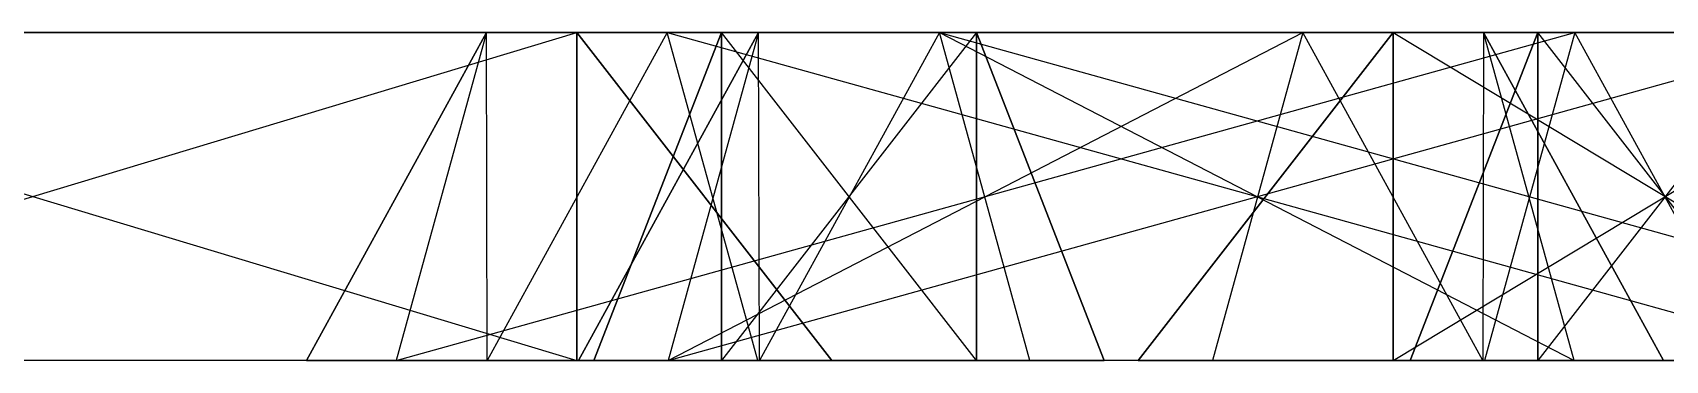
# Model space of a CAD drawing. Extents: x -3500 to 3500, y -22 to 22.
# Drawn here: x -1693.93 to -1682.17, y 19.69 to 22.05 of the extents above; entities that cross this region are included whole.
import ezdxf

# ---------------------------------------------------------------- set-up
doc = ezdxf.new("R2010")
doc.units = 0
doc.layers.add('UB3D', color=1, linetype='CONTINUOUS')

msp = doc.modelspace()

# ---------------------------------------------------------------- linework, layer by layer
at = {"layer": 'UB3D', "color": 2}
for points in [[(-1697.847795, 22.047244, 1400.18374), (-1697.847795, 19.685039, 1399.265118), (-1690.00878, 22.047244, 1400.18374)], [(-1697.847795, 19.685039, 1399.265118), (-1690.00878, 22.047244, 1400.18374), (-1690.00878, 19.685039, 1399.265118)], [(-1697.847795, 19.685039, 1402.939606), (-1697.847795, 22.047244, 1402.020984), (-1690.00878, 19.685039, 1402.939606)], [(-1697.847795, 22.047244, 1402.020984), (-1690.00878, 19.685039, 1402.939606), (-1690.00878, 22.047244, 1402.020984)], [(-1697.847795, 22.047244, 1400.18374), (-1697.847795, 22.047244, 1402.020984), (-1690.00878, 22.047244, 1400.18374)], [(-1697.847795, 22.047244, 1402.020984), (-1690.00878, 22.047244, 1400.18374), (-1690.00878, 22.047244, 1402.020984)], [(-1691.955984, 19.685039, 1401.75626), (-1690.659764, 22.047244, 1400.454252), (-1691.310787, 19.685039, 1399.806142)], [(-1691.955984, 19.685039, 1401.75626), (-1690.654016, 19.685039, 1403.05248), (-1690.659764, 22.047244, 1400.454252)], [(-1690.659764, 22.047244, 1400.454252), (-1691.310787, 19.685039, 1399.806142), (-1682.820748, 22.047244, 1392.580236)], [(-1691.310787, 19.685039, 1399.806142), (-1682.820748, 22.047244, 1392.580236), (-1683.471772, 19.685039, 1391.932126)], [(-1690.654016, 19.685039, 1403.05248), (-1690.659764, 22.047244, 1400.454252), (-1689.357795, 22.047244, 1401.750472)], [(-1690.659764, 22.047244, 1400.454252), (-1689.357795, 22.047244, 1401.750472), (-1682.820748, 22.047244, 1392.580236)], [(-1690.654016, 19.685039, 1403.05248), (-1688.706772, 19.685039, 1402.398583), (-1689.357795, 22.047244, 1401.750472)], [(-1690.00878, 22.047244, 1400.18374), (-1690.00878, 19.685039, 1399.265118), (-1688.171535, 19.685039, 1400.18374)], [(-1690.00878, 19.685039, 1402.939606), (-1690.00878, 22.047244, 1402.020984), (-1688.171535, 19.685039, 1402.020984)], [(-1690.00878, 22.047244, 1400.18374), (-1690.00878, 22.047244, 1402.020984), (-1688.171535, 19.685039, 1400.18374)], [(-1690.00878, 22.047244, 1402.020984), (-1688.171535, 19.685039, 1400.18374), (-1688.171535, 19.685039, 1402.020984)], [(-1689.99622, 19.685039, 1212.779882), (-1688.7, 22.047244, 1211.477874), (-1689.351024, 19.685039, 1210.829764)], [(-1689.99622, 19.685039, 1212.779882), (-1688.694252, 19.685039, 1214.076102), (-1688.7, 22.047244, 1211.477874)], [(-1689.99622, 19.685039, 1267.897992), (-1688.7, 22.047244, 1266.595984), (-1689.351024, 19.685039, 1265.947874)], [(-1689.99622, 19.685039, 1267.897992), (-1688.694252, 19.685039, 1269.194213), (-1688.7, 22.047244, 1266.595984)], [(-1689.99622, 19.685039, 1326.95311), (-1688.7, 22.047244, 1325.651102), (-1689.351024, 19.685039, 1325.002992)], [(-1689.99622, 19.685039, 1326.95311), (-1688.694252, 19.685039, 1328.249331), (-1688.7, 22.047244, 1325.651102)], [(-1688.967638, 19.685039, 1237.585276), (-1688.967638, 22.047244, 1235.748031), (-1689.88626, 19.685039, 1235.748031)], [(-1688.967638, 22.047244, 1235.748031), (-1689.88626, 19.685039, 1235.748031), (-1688.967638, 22.047244, 1212.125984)], [(-1689.88626, 19.685039, 1235.748031), (-1688.967638, 22.047244, 1212.125984), (-1689.88626, 19.685039, 1212.125984)], [(-1688.967638, 22.047244, 1212.125984), (-1689.88626, 19.685039, 1212.125984), (-1688.967638, 19.685039, 1210.28874)], [(-1688.967638, 19.685039, 1213.963228), (-1688.967638, 22.047244, 1212.125984), (-1689.88626, 19.685039, 1212.125984)], [(-1688.967638, 22.047244, 1212.125984), (-1689.88626, 19.685039, 1212.125984), (-1688.967638, 22.047244, 1208.188976)], [(-1689.88626, 19.685039, 1212.125984), (-1688.967638, 22.047244, 1208.188976), (-1689.88626, 19.685039, 1208.188976)], [(-1688.967638, 22.047244, 1208.188976), (-1689.88626, 19.685039, 1208.188976), (-1688.967638, 19.685039, 1206.351732)], [(-1688.967638, 19.685039, 1292.703386), (-1688.967638, 22.047244, 1290.866142), (-1689.88626, 19.685039, 1290.866142)], [(-1688.967638, 22.047244, 1290.866142), (-1689.88626, 19.685039, 1290.866142), (-1688.967638, 22.047244, 1267.244094)], [(-1689.88626, 19.685039, 1290.866142), (-1688.967638, 22.047244, 1267.244094), (-1689.88626, 19.685039, 1267.244094)], [(-1688.967638, 22.047244, 1267.244094), (-1689.88626, 19.685039, 1267.244094), (-1688.967638, 19.685039, 1265.40685)], [(-1688.967638, 19.685039, 1269.081339), (-1688.967638, 22.047244, 1267.244094), (-1689.88626, 19.685039, 1267.244094)], [(-1688.967638, 22.047244, 1267.244094), (-1689.88626, 19.685039, 1267.244094), (-1688.967638, 22.047244, 1263.307087)], [(-1689.88626, 19.685039, 1267.244094), (-1688.967638, 22.047244, 1263.307087), (-1689.88626, 19.685039, 1263.307087)], [(-1688.967638, 22.047244, 1263.307087), (-1689.88626, 19.685039, 1263.307087), (-1688.967638, 19.685039, 1261.469843)], [(-1688.967638, 19.685039, 1347.821496), (-1688.967638, 22.047244, 1345.984252), (-1689.88626, 19.685039, 1345.984252)], [(-1688.967638, 22.047244, 1345.984252), (-1689.88626, 19.685039, 1345.984252), (-1688.967638, 22.047244, 1306.614173)], [(-1689.88626, 19.685039, 1345.984252), (-1688.967638, 22.047244, 1306.614173), (-1689.88626, 19.685039, 1306.614173)], [(-1688.967638, 22.047244, 1306.614173), (-1689.88626, 19.685039, 1306.614173), (-1688.967638, 19.685039, 1304.776929)], [(-1688.706772, 19.685039, 1402.398583), (-1689.357795, 22.047244, 1401.750472), (-1680.867756, 19.685039, 1394.524567)], [(-1689.357795, 22.047244, 1401.750472), (-1680.867756, 19.685039, 1394.524567), (-1681.51878, 22.047244, 1393.876457)], [(-1689.357795, 22.047244, 1401.750472), (-1682.820748, 22.047244, 1392.580236), (-1681.51878, 22.047244, 1393.876457)], [(-1688.7, 22.047244, 1211.477874), (-1689.351024, 19.685039, 1210.829764), (-1684.780472, 22.047244, 1207.540866)], [(-1689.351024, 19.685039, 1210.829764), (-1684.780472, 22.047244, 1207.540866), (-1685.431496, 19.685039, 1206.892756)], [(-1688.7, 22.047244, 1266.595984), (-1689.351024, 19.685039, 1265.947874), (-1684.780472, 22.047244, 1262.658976)], [(-1689.351024, 19.685039, 1265.947874), (-1684.780472, 22.047244, 1262.658976), (-1685.431496, 19.685039, 1262.010866)], [(-1688.7, 22.047244, 1325.651102), (-1689.351024, 19.685039, 1325.002992), (-1680.860984, 22.047244, 1317.777087)], [(-1689.351024, 19.685039, 1325.002992), (-1680.860984, 22.047244, 1317.777087), (-1681.512008, 19.685039, 1317.128976)], [(-1688.967638, 19.685039, 1237.585276), (-1687.130394, 19.685039, 1237.585276), (-1688.967638, 22.047244, 1235.748031)], [(-1687.130394, 19.685039, 1237.585276), (-1688.967638, 22.047244, 1235.748031), (-1687.130394, 22.047244, 1235.748031)], [(-1688.967638, 22.047244, 1235.748031), (-1687.130394, 22.047244, 1235.748031), (-1688.967638, 22.047244, 1212.125984)], [(-1687.130394, 22.047244, 1235.748031), (-1688.967638, 22.047244, 1212.125984), (-1687.130394, 22.047244, 1212.125984)], [(-1688.967638, 22.047244, 1212.125984), (-1687.130394, 22.047244, 1212.125984), (-1688.967638, 19.685039, 1210.28874)], [(-1687.130394, 22.047244, 1212.125984), (-1688.967638, 19.685039, 1210.28874), (-1687.130394, 19.685039, 1210.28874)], [(-1688.967638, 19.685039, 1213.963228), (-1687.130394, 19.685039, 1213.963228), (-1688.967638, 22.047244, 1212.125984)], [(-1687.130394, 19.685039, 1213.963228), (-1688.967638, 22.047244, 1212.125984), (-1687.130394, 22.047244, 1212.125984)], [(-1688.967638, 22.047244, 1212.125984), (-1687.130394, 22.047244, 1212.125984), (-1688.967638, 22.047244, 1208.188976)], [(-1687.130394, 22.047244, 1212.125984), (-1688.967638, 22.047244, 1208.188976), (-1687.130394, 22.047244, 1208.188976)], [(-1688.967638, 22.047244, 1208.188976), (-1687.130394, 22.047244, 1208.188976), (-1688.967638, 19.685039, 1206.351732)], [(-1687.130394, 22.047244, 1208.188976), (-1688.967638, 19.685039, 1206.351732), (-1687.130394, 19.685039, 1206.351732)], [(-1688.967638, 19.685039, 1292.703386), (-1687.130394, 19.685039, 1292.703386), (-1688.967638, 22.047244, 1290.866142)], [(-1687.130394, 19.685039, 1292.703386), (-1688.967638, 22.047244, 1290.866142), (-1687.130394, 22.047244, 1290.866142)], [(-1688.967638, 22.047244, 1290.866142), (-1687.130394, 22.047244, 1290.866142), (-1688.967638, 22.047244, 1267.244094)], [(-1687.130394, 22.047244, 1290.866142), (-1688.967638, 22.047244, 1267.244094), (-1687.130394, 22.047244, 1267.244094)], [(-1688.967638, 22.047244, 1267.244094), (-1687.130394, 22.047244, 1267.244094), (-1688.967638, 19.685039, 1265.40685)], [(-1687.130394, 22.047244, 1267.244094), (-1688.967638, 19.685039, 1265.40685), (-1687.130394, 19.685039, 1265.40685)], [(-1688.967638, 19.685039, 1269.081339), (-1687.130394, 19.685039, 1269.081339), (-1688.967638, 22.047244, 1267.244094)], [(-1687.130394, 19.685039, 1269.081339), (-1688.967638, 22.047244, 1267.244094), (-1687.130394, 22.047244, 1267.244094)], [(-1688.967638, 22.047244, 1267.244094), (-1687.130394, 22.047244, 1267.244094), (-1688.967638, 22.047244, 1263.307087)], [(-1687.130394, 22.047244, 1267.244094), (-1688.967638, 22.047244, 1263.307087), (-1687.130394, 22.047244, 1263.307087)], [(-1688.967638, 22.047244, 1263.307087), (-1687.130394, 22.047244, 1263.307087), (-1688.967638, 19.685039, 1261.469843)], [(-1687.130394, 22.047244, 1263.307087), (-1688.967638, 19.685039, 1261.469843), (-1687.130394, 19.685039, 1261.469843)], [(-1688.967638, 19.685039, 1347.821496), (-1687.130394, 19.685039, 1347.821496), (-1688.967638, 22.047244, 1345.984252)], [(-1687.130394, 19.685039, 1347.821496), (-1688.967638, 22.047244, 1345.984252), (-1687.130394, 22.047244, 1345.984252)], [(-1688.967638, 22.047244, 1345.984252), (-1687.130394, 22.047244, 1345.984252), (-1688.967638, 22.047244, 1306.614173)], [(-1687.130394, 22.047244, 1345.984252), (-1688.967638, 22.047244, 1306.614173), (-1687.130394, 22.047244, 1306.614173)], [(-1688.967638, 22.047244, 1306.614173), (-1687.130394, 22.047244, 1306.614173), (-1688.967638, 19.685039, 1304.776929)], [(-1687.130394, 22.047244, 1306.614173), (-1688.967638, 19.685039, 1304.776929), (-1687.130394, 19.685039, 1304.776929)], [(-1688.694252, 19.685039, 1214.076102), (-1688.7, 22.047244, 1211.477874), (-1687.398031, 22.047244, 1212.774094)], [(-1688.7, 22.047244, 1211.477874), (-1687.398031, 22.047244, 1212.774094), (-1684.780472, 22.047244, 1207.540866)], [(-1688.694252, 19.685039, 1269.194213), (-1688.7, 22.047244, 1266.595984), (-1687.398031, 22.047244, 1267.892205)], [(-1688.7, 22.047244, 1266.595984), (-1687.398031, 22.047244, 1267.892205), (-1684.780472, 22.047244, 1262.658976)], [(-1688.694252, 19.685039, 1328.249331), (-1688.7, 22.047244, 1325.651102), (-1687.398031, 22.047244, 1326.947323)], [(-1688.7, 22.047244, 1325.651102), (-1687.398031, 22.047244, 1326.947323), (-1680.860984, 22.047244, 1317.777087)], [(-1688.694252, 19.685039, 1214.076102), (-1686.747008, 19.685039, 1213.422205), (-1687.398031, 22.047244, 1212.774094)], [(-1688.694252, 19.685039, 1269.194213), (-1686.747008, 19.685039, 1268.540315), (-1687.398031, 22.047244, 1267.892205)], [(-1688.694252, 19.685039, 1328.249331), (-1686.747008, 19.685039, 1327.595433), (-1687.398031, 22.047244, 1326.947323)], [(-1686.747008, 19.685039, 1213.422205), (-1687.398031, 22.047244, 1212.774094), (-1682.82748, 19.685039, 1209.485197)], [(-1687.398031, 22.047244, 1212.774094), (-1682.82748, 19.685039, 1209.485197), (-1683.478504, 22.047244, 1208.837087)], [(-1687.398031, 22.047244, 1212.774094), (-1684.780472, 22.047244, 1207.540866), (-1683.478504, 22.047244, 1208.837087)], [(-1686.747008, 19.685039, 1268.540315), (-1687.398031, 22.047244, 1267.892205), (-1682.82748, 19.685039, 1264.603307)], [(-1687.398031, 22.047244, 1267.892205), (-1682.82748, 19.685039, 1264.603307), (-1683.478504, 22.047244, 1263.955197)], [(-1687.398031, 22.047244, 1267.892205), (-1684.780472, 22.047244, 1262.658976), (-1683.478504, 22.047244, 1263.955197)], [(-1686.747008, 19.685039, 1327.595433), (-1687.398031, 22.047244, 1326.947323), (-1678.907992, 19.685039, 1319.721417)], [(-1687.398031, 22.047244, 1326.947323), (-1678.907992, 19.685039, 1319.721417), (-1679.559016, 22.047244, 1319.073307)], [(-1687.398031, 22.047244, 1326.947323), (-1680.860984, 22.047244, 1317.777087), (-1679.559016, 22.047244, 1319.073307)], [(-1687.130394, 19.685039, 1237.585276), (-1686.211772, 19.685039, 1235.748031), (-1687.130394, 22.047244, 1235.748031)], [(-1686.211772, 19.685039, 1235.748031), (-1687.130394, 22.047244, 1235.748031), (-1686.211772, 19.685039, 1212.125984)], [(-1687.130394, 22.047244, 1235.748031), (-1686.211772, 19.685039, 1212.125984), (-1687.130394, 22.047244, 1212.125984)], [(-1686.211772, 19.685039, 1212.125984), (-1687.130394, 22.047244, 1212.125984), (-1687.130394, 19.685039, 1210.28874)], [(-1687.130394, 19.685039, 1213.963228), (-1686.211772, 19.685039, 1212.125984), (-1687.130394, 22.047244, 1212.125984)], [(-1686.211772, 19.685039, 1212.125984), (-1687.130394, 22.047244, 1212.125984), (-1686.211772, 19.685039, 1208.188976)], [(-1687.130394, 22.047244, 1212.125984), (-1686.211772, 19.685039, 1208.188976), (-1687.130394, 22.047244, 1208.188976)], [(-1686.211772, 19.685039, 1208.188976), (-1687.130394, 22.047244, 1208.188976), (-1687.130394, 19.685039, 1206.351732)], [(-1687.130394, 19.685039, 1292.703386), (-1686.211772, 19.685039, 1290.866142), (-1687.130394, 22.047244, 1290.866142)], [(-1686.211772, 19.685039, 1290.866142), (-1687.130394, 22.047244, 1290.866142), (-1686.211772, 19.685039, 1267.244094)], [(-1687.130394, 22.047244, 1290.866142), (-1686.211772, 19.685039, 1267.244094), (-1687.130394, 22.047244, 1267.244094)], [(-1686.211772, 19.685039, 1267.244094), (-1687.130394, 22.047244, 1267.244094), (-1687.130394, 19.685039, 1265.40685)], [(-1687.130394, 19.685039, 1269.081339), (-1686.211772, 19.685039, 1267.244094), (-1687.130394, 22.047244, 1267.244094)], [(-1686.211772, 19.685039, 1267.244094), (-1687.130394, 22.047244, 1267.244094), (-1686.211772, 19.685039, 1263.307087)], [(-1687.130394, 22.047244, 1267.244094), (-1686.211772, 19.685039, 1263.307087), (-1687.130394, 22.047244, 1263.307087)], [(-1686.211772, 19.685039, 1263.307087), (-1687.130394, 22.047244, 1263.307087), (-1687.130394, 19.685039, 1261.469843)], [(-1687.130394, 19.685039, 1347.821496), (-1686.211772, 19.685039, 1345.984252), (-1687.130394, 22.047244, 1345.984252)], [(-1686.211772, 19.685039, 1345.984252), (-1687.130394, 22.047244, 1345.984252), (-1686.211772, 19.685039, 1306.614173)], [(-1687.130394, 22.047244, 1345.984252), (-1686.211772, 19.685039, 1306.614173), (-1687.130394, 22.047244, 1306.614173)], [(-1686.211772, 19.685039, 1306.614173), (-1687.130394, 22.047244, 1306.614173), (-1687.130394, 19.685039, 1304.776929)], [(-1685.966732, 19.685039, 1207.270354), (-1684.129488, 22.047244, 1207.270354), (-1684.129488, 19.685039, 1206.351732)], [(-1685.966732, 19.685039, 1209.107598), (-1684.129488, 19.685039, 1210.02622), (-1684.129488, 22.047244, 1209.107598)], [(-1685.966732, 19.685039, 1207.270354), (-1685.966732, 19.685039, 1209.107598), (-1684.129488, 22.047244, 1207.270354)], [(-1685.966732, 19.685039, 1209.107598), (-1684.129488, 22.047244, 1207.270354), (-1684.129488, 22.047244, 1209.107598)], [(-1685.966732, 19.685039, 1262.388465), (-1684.129488, 22.047244, 1262.388465), (-1684.129488, 19.685039, 1261.469843)], [(-1685.966732, 19.685039, 1264.225709), (-1684.129488, 19.685039, 1265.144331), (-1684.129488, 22.047244, 1264.225709)], [(-1685.966732, 19.685039, 1262.388465), (-1685.966732, 19.685039, 1264.225709), (-1684.129488, 22.047244, 1262.388465)], [(-1685.966732, 19.685039, 1264.225709), (-1684.129488, 22.047244, 1262.388465), (-1684.129488, 22.047244, 1264.225709)], [(-1684.780472, 22.047244, 1207.540866), (-1685.431496, 19.685039, 1206.892756), (-1683.484252, 19.685039, 1206.238858)], [(-1684.780472, 22.047244, 1262.658976), (-1685.431496, 19.685039, 1262.010866), (-1683.484252, 19.685039, 1261.356969)], [(-1684.780472, 22.047244, 1207.540866), (-1683.478504, 22.047244, 1208.837087), (-1683.484252, 19.685039, 1206.238858)], [(-1684.780472, 22.047244, 1262.658976), (-1683.478504, 22.047244, 1263.955197), (-1683.484252, 19.685039, 1261.356969)], [(-1684.129488, 22.047244, 1207.270354), (-1684.129488, 19.685039, 1206.351732), (-1680.21, 22.047244, 1207.270354)], [(-1684.129488, 19.685039, 1206.351732), (-1680.21, 22.047244, 1207.270354), (-1680.21, 19.685039, 1206.351732)], [(-1684.129488, 19.685039, 1210.02622), (-1684.129488, 22.047244, 1209.107598), (-1680.21, 19.685039, 1210.02622)], [(-1684.129488, 22.047244, 1209.107598), (-1680.21, 19.685039, 1210.02622), (-1680.21, 22.047244, 1209.107598)], [(-1684.129488, 22.047244, 1207.270354), (-1684.129488, 22.047244, 1209.107598), (-1680.21, 22.047244, 1207.270354)], [(-1684.129488, 22.047244, 1209.107598), (-1680.21, 22.047244, 1207.270354), (-1680.21, 22.047244, 1209.107598)], [(-1684.129488, 22.047244, 1262.388465), (-1684.129488, 19.685039, 1261.469843), (-1680.21, 22.047244, 1262.388465)], [(-1684.129488, 19.685039, 1261.469843), (-1680.21, 22.047244, 1262.388465), (-1680.21, 19.685039, 1261.469843)], [(-1684.129488, 19.685039, 1265.144331), (-1684.129488, 22.047244, 1264.225709), (-1680.21, 19.685039, 1265.144331)], [(-1684.129488, 22.047244, 1264.225709), (-1680.21, 19.685039, 1265.144331), (-1680.21, 22.047244, 1264.225709)], [(-1684.129488, 22.047244, 1262.388465), (-1684.129488, 22.047244, 1264.225709), (-1680.21, 22.047244, 1262.388465)], [(-1684.129488, 22.047244, 1264.225709), (-1680.21, 22.047244, 1262.388465), (-1680.21, 22.047244, 1264.225709)], [(-1683.088386, 19.685039, 1395.065591), (-1683.088386, 22.047244, 1393.228346), (-1684.007008, 19.685039, 1393.228346)], [(-1683.088386, 22.047244, 1393.228346), (-1684.007008, 19.685039, 1393.228346), (-1683.088386, 22.047244, 1361.732283)], [(-1684.007008, 19.685039, 1393.228346), (-1683.088386, 22.047244, 1361.732283), (-1684.007008, 19.685039, 1361.732283)], [(-1683.088386, 22.047244, 1361.732283), (-1684.007008, 19.685039, 1361.732283), (-1683.088386, 19.685039, 1359.895039)], [(-1683.478504, 22.047244, 1208.837087), (-1683.484252, 19.685039, 1206.238858), (-1682.182283, 19.685039, 1207.535079)], [(-1683.478504, 22.047244, 1263.955197), (-1683.484252, 19.685039, 1261.356969), (-1682.182283, 19.685039, 1262.653189)], [(-1682.82748, 19.685039, 1209.485197), (-1683.478504, 22.047244, 1208.837087), (-1682.182283, 19.685039, 1207.535079)], [(-1682.82748, 19.685039, 1264.603307), (-1683.478504, 22.047244, 1263.955197), (-1682.182283, 19.685039, 1262.653189)], [(-1682.820748, 22.047244, 1392.580236), (-1683.471772, 19.685039, 1391.932126), (-1681.524528, 19.685039, 1391.278228)], [(-1683.088386, 19.685039, 1395.065591), (-1681.251142, 19.685039, 1395.065591), (-1683.088386, 22.047244, 1393.228346)], [(-1681.251142, 19.685039, 1395.065591), (-1683.088386, 22.047244, 1393.228346), (-1681.251142, 22.047244, 1393.228346)], [(-1683.088386, 22.047244, 1393.228346), (-1681.251142, 22.047244, 1393.228346), (-1683.088386, 22.047244, 1361.732283)], [(-1681.251142, 22.047244, 1393.228346), (-1683.088386, 22.047244, 1361.732283), (-1681.251142, 22.047244, 1361.732283)], [(-1683.088386, 22.047244, 1361.732283), (-1681.251142, 22.047244, 1361.732283), (-1683.088386, 19.685039, 1359.895039)], [(-1681.251142, 22.047244, 1361.732283), (-1683.088386, 19.685039, 1359.895039), (-1681.251142, 19.685039, 1359.895039)], [(-1682.820748, 22.047244, 1392.580236), (-1681.51878, 22.047244, 1393.876457), (-1681.524528, 19.685039, 1391.278228)]]:
    msp.add_3dface(points, dxfattribs=at)

doc.saveas('drawing.dxf')
